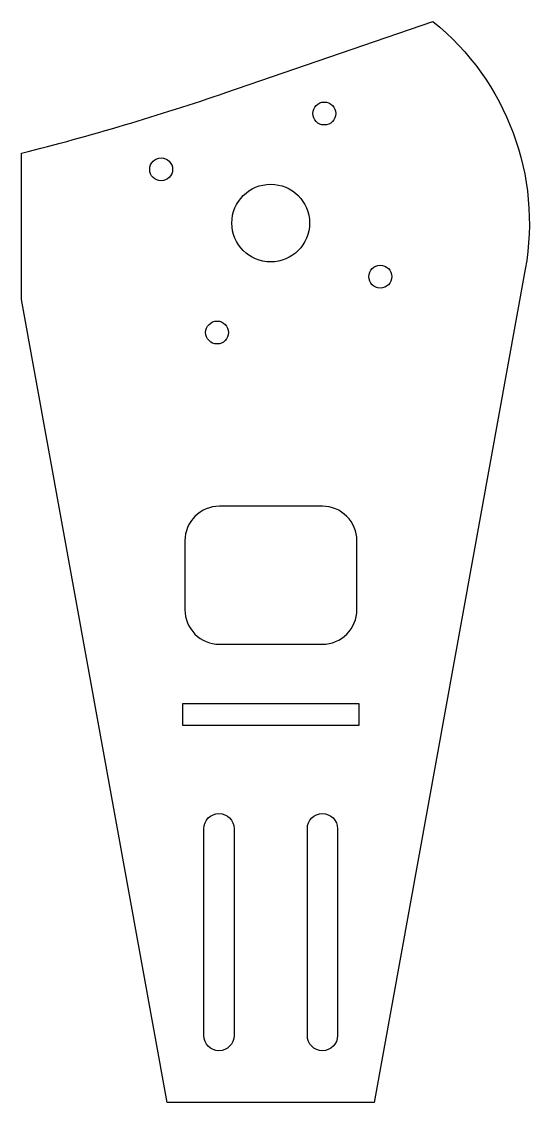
# Model space of a CAD drawing. Header units: inches. Extents: x 9 to 16.4, y -13.6 to 2.
import ezdxf

# ---------------------------------------------------------------- set-up
doc = ezdxf.new("R2010")
doc.units = ezdxf.units.IN
doc.layers.get('0').update_dxf_attribs({"linetype": 'CONTINUOUS'})

msp = doc.modelspace()

# ---------------------------------------------------------------- linework, layer by layer
for points in [[(14.144, -13.644), (11.144, -13.644), (9.033, -2), (9.033, 0.12, 0.020886), (11.995, 0.998), (14.996, 2.027, -0.274611), (16.334, -1.562)], [(13.894, -6.5), (13.894, -5.5, 0.414214), (13.394, -5), (11.9, -5, 0.414214), (11.4, -5.5), (11.4, -6.5, 0.414214), (11.9, -7), (13.394, -7, 0.414214)], [(12.113, -12.675, -1), (11.675, -12.675), (11.675, -9.675, -1), (12.113, -9.675)], [(13.613, -12.675, -1), (13.175, -12.675), (13.175, -9.675, -1), (13.613, -9.675)]]:
    msp.add_lwpolyline(points, format="xyb", close=True)
msp.add_lwpolyline([(11.363, -7.863), (11.363, -8.175), (13.925, -8.175), (13.925, -7.863)], close=True)
for centre, radius in [((13.421, 0.694), 0.166), ((11.056, -0.116), 0.166), ((12.644, -0.894), 0.563), ((14.232, -1.671), 0.166), ((11.867, -2.481), 0.166)]:
    msp.add_circle(centre, radius)

doc.saveas('drawing.dxf')
